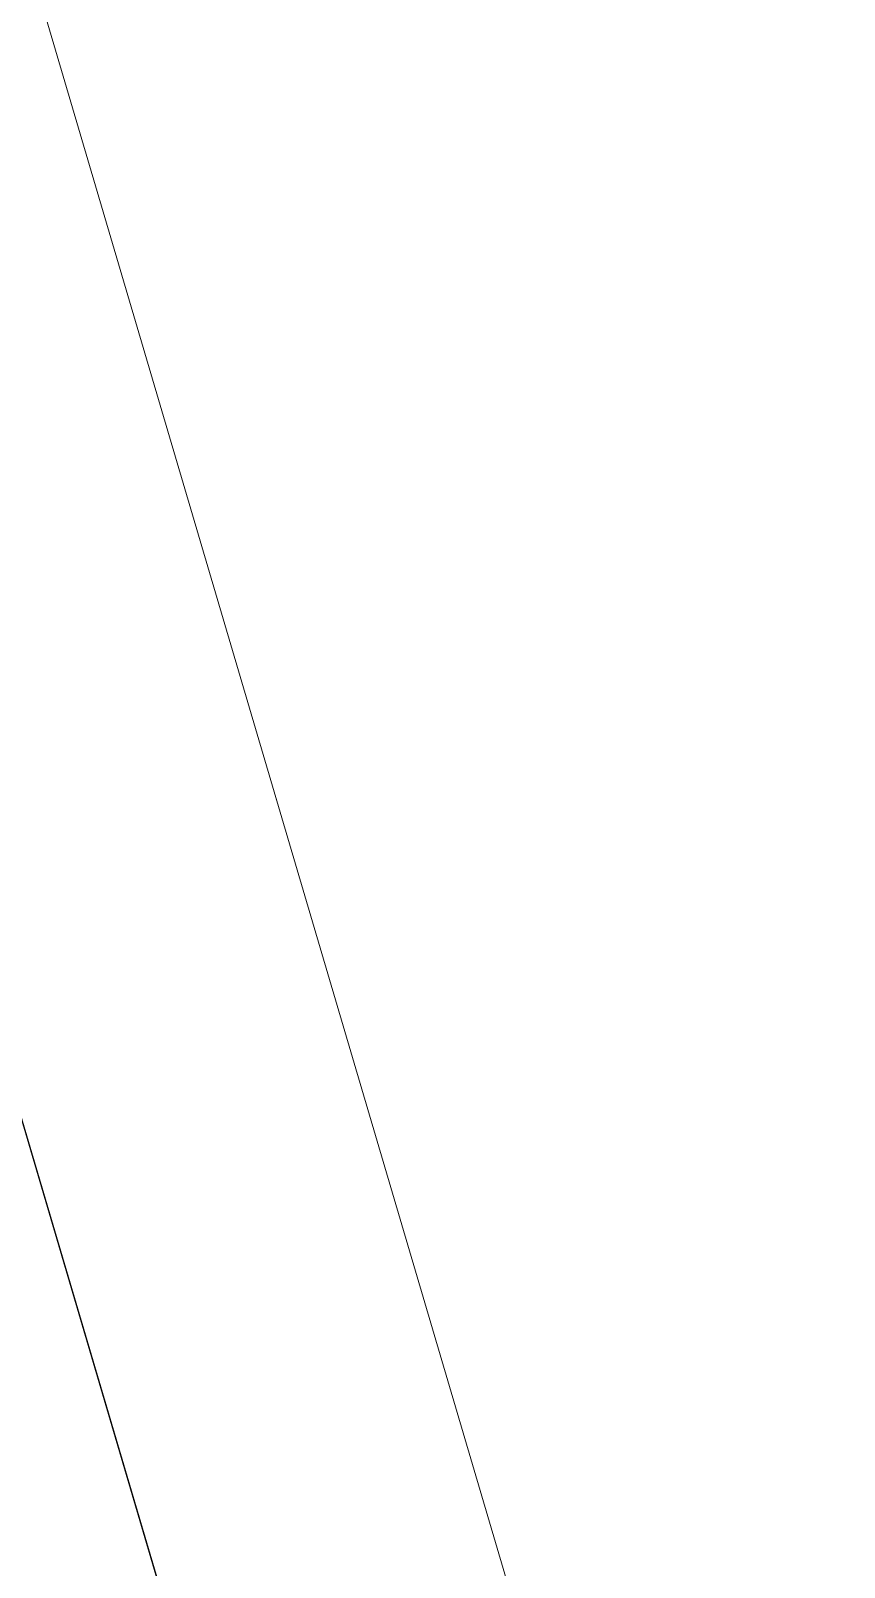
# Model space of a CAD drawing. Header units: millimetres. Extents: x 62878 to 70819, y -67946 to -61850.
# Drawn here: x 63348.5 to 63377.9, y -64422.2 to -64366.6 of the extents above; entities that cross this region are included whole.
import ezdxf

# ---------------------------------------------------------------- set-up
doc = ezdxf.new("R2010")
doc.units = ezdxf.units.MM
doc.layers.add('DOGRAMA', color=171, linetype='Continuous', lineweight=0)
doc.layers.add('GOR-2', color=152, linetype='Continuous', lineweight=20)

msp = doc.modelspace()

# ---------------------------------------------------------------- linework, layer by layer
msp.add_lwpolyline([(68896.02066502631, -63031.43519410248), (69030.25944186504, -63071.18378898385), (69185.2789618937, -62547.65255934227), (68892.99857577804, -62461.10726346668, 1.044367817173394), (68063.1984222013, -62298.72991434322, 0.2043746373996395), (63106.96025407397, -62494.78258919505, 0.3539527355379972), (62932.93996584662, -62997.825353625), (63753.18486962488, -65779.59786478638), (64154.95366467919, -67142.15251756221), (65336.72250243354, -66792.62198400985), (65336.69978150922, -66829.11190277508), (65270.53542169294, -66829.0707046726, 0.6267890062731037), (65270.19918370779, -67369.07059999109), (65531.84452784718, -67369.23351688065, 0.9262424964682344), (66130.08755876668, -67369.60602071379), (66391.73290290477, -67369.76893760463, 0.6267427171847498), (66392.06914089088, -66829.76904228561), (66326.14716633759, -66829.72799510749), (66326.16988726193, -66793.2380763422), (67506.155742504, -67144.12829054108), (68467.02457055586, -63899.0863823687), (68625.20366853199, -63946.03714330423), (68896.02440533682, -63031.42256234252)], format="xyb")
at = {"layer": 'DOGRAMA', "lineweight": -2}
msp.add_lwpolyline([(63106.96025406403, -62494.78258919895, 0.3543721987269005), (62933.15620980137, -62998.55872174344), (63684.77611127552, -65547.59690673709)], format="xyb", dxfattribs=at)
at = {"layer": 'GOR-2'}
msp.add_line((63429.32986376149, -64638.38967325246), (63219.56749601581, -63927.00312786455), dxfattribs=at)

doc.saveas('drawing.dxf')
